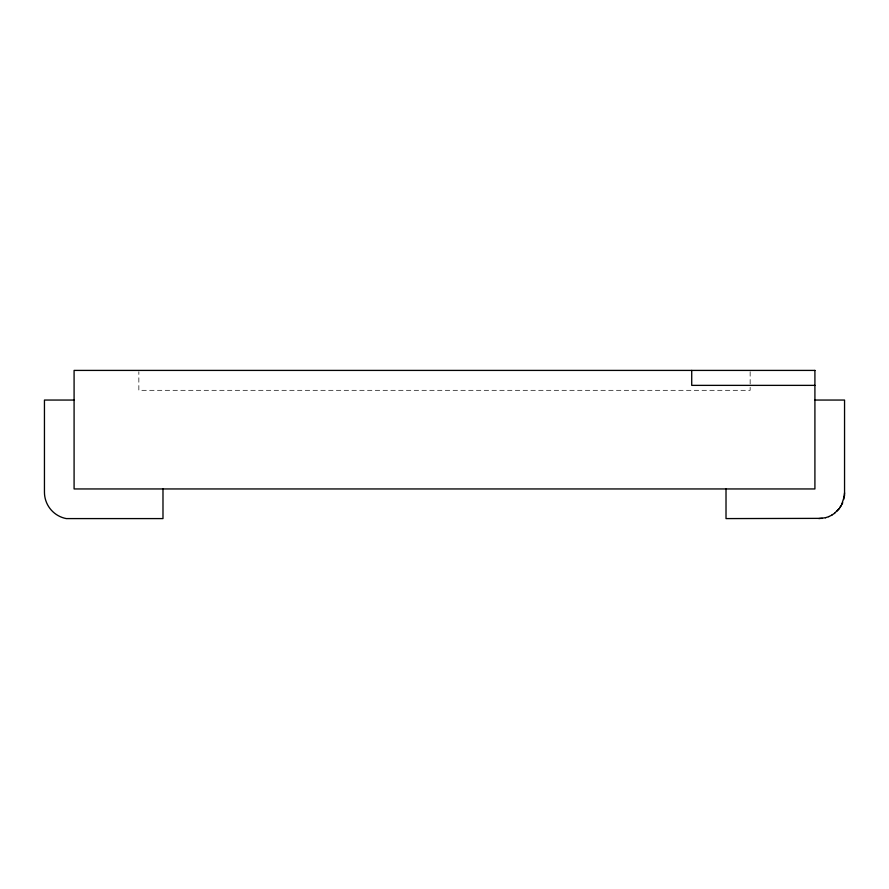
<?xml version="1.0" encoding="UTF-8"?>
<svg xmlns="http://www.w3.org/2000/svg" width="889" height="889" viewBox="0 0 889 889"><rect width="100%" height="100%" fill="white"/><g stroke="black" fill="none" stroke-linecap="round" stroke-linejoin="round"><path stroke-width="0.67" stroke-dasharray="4.45 3.33" d="M750.149 371.746L750.149 390.315L138.851 390.315L138.851 371.746"/><path stroke-width="1.33" d="M844.55 492.873L843.672 499.518M841.605 504.719L844.55 495.584L844.55 400.05L814.913 400.05M842.772 502.707L839.372 508.519L834.493 513.264M839.861 507.586L841.105 505.73M837.016 511.053L839.238 508.519M831.693 515.142L834.671 513.264M828.67 516.631L831.871 515.142M825.492 517.709L828.848 516.631M825.67 517.709L818.836 518.587M822.369 518.365L726.013 518.587L726.013 488.95M814.913 385.37L691.72 385.37L691.72 370.413M74.087 400.05L44.45 400.05L44.45 492.195A26.87 26.87 0 0 0 66.264 518.587L162.987 518.587L162.987 488.95M814.913 370.413L74.087 370.413L74.087 488.95L814.913 488.95L814.913 370.413"/></g></svg>
